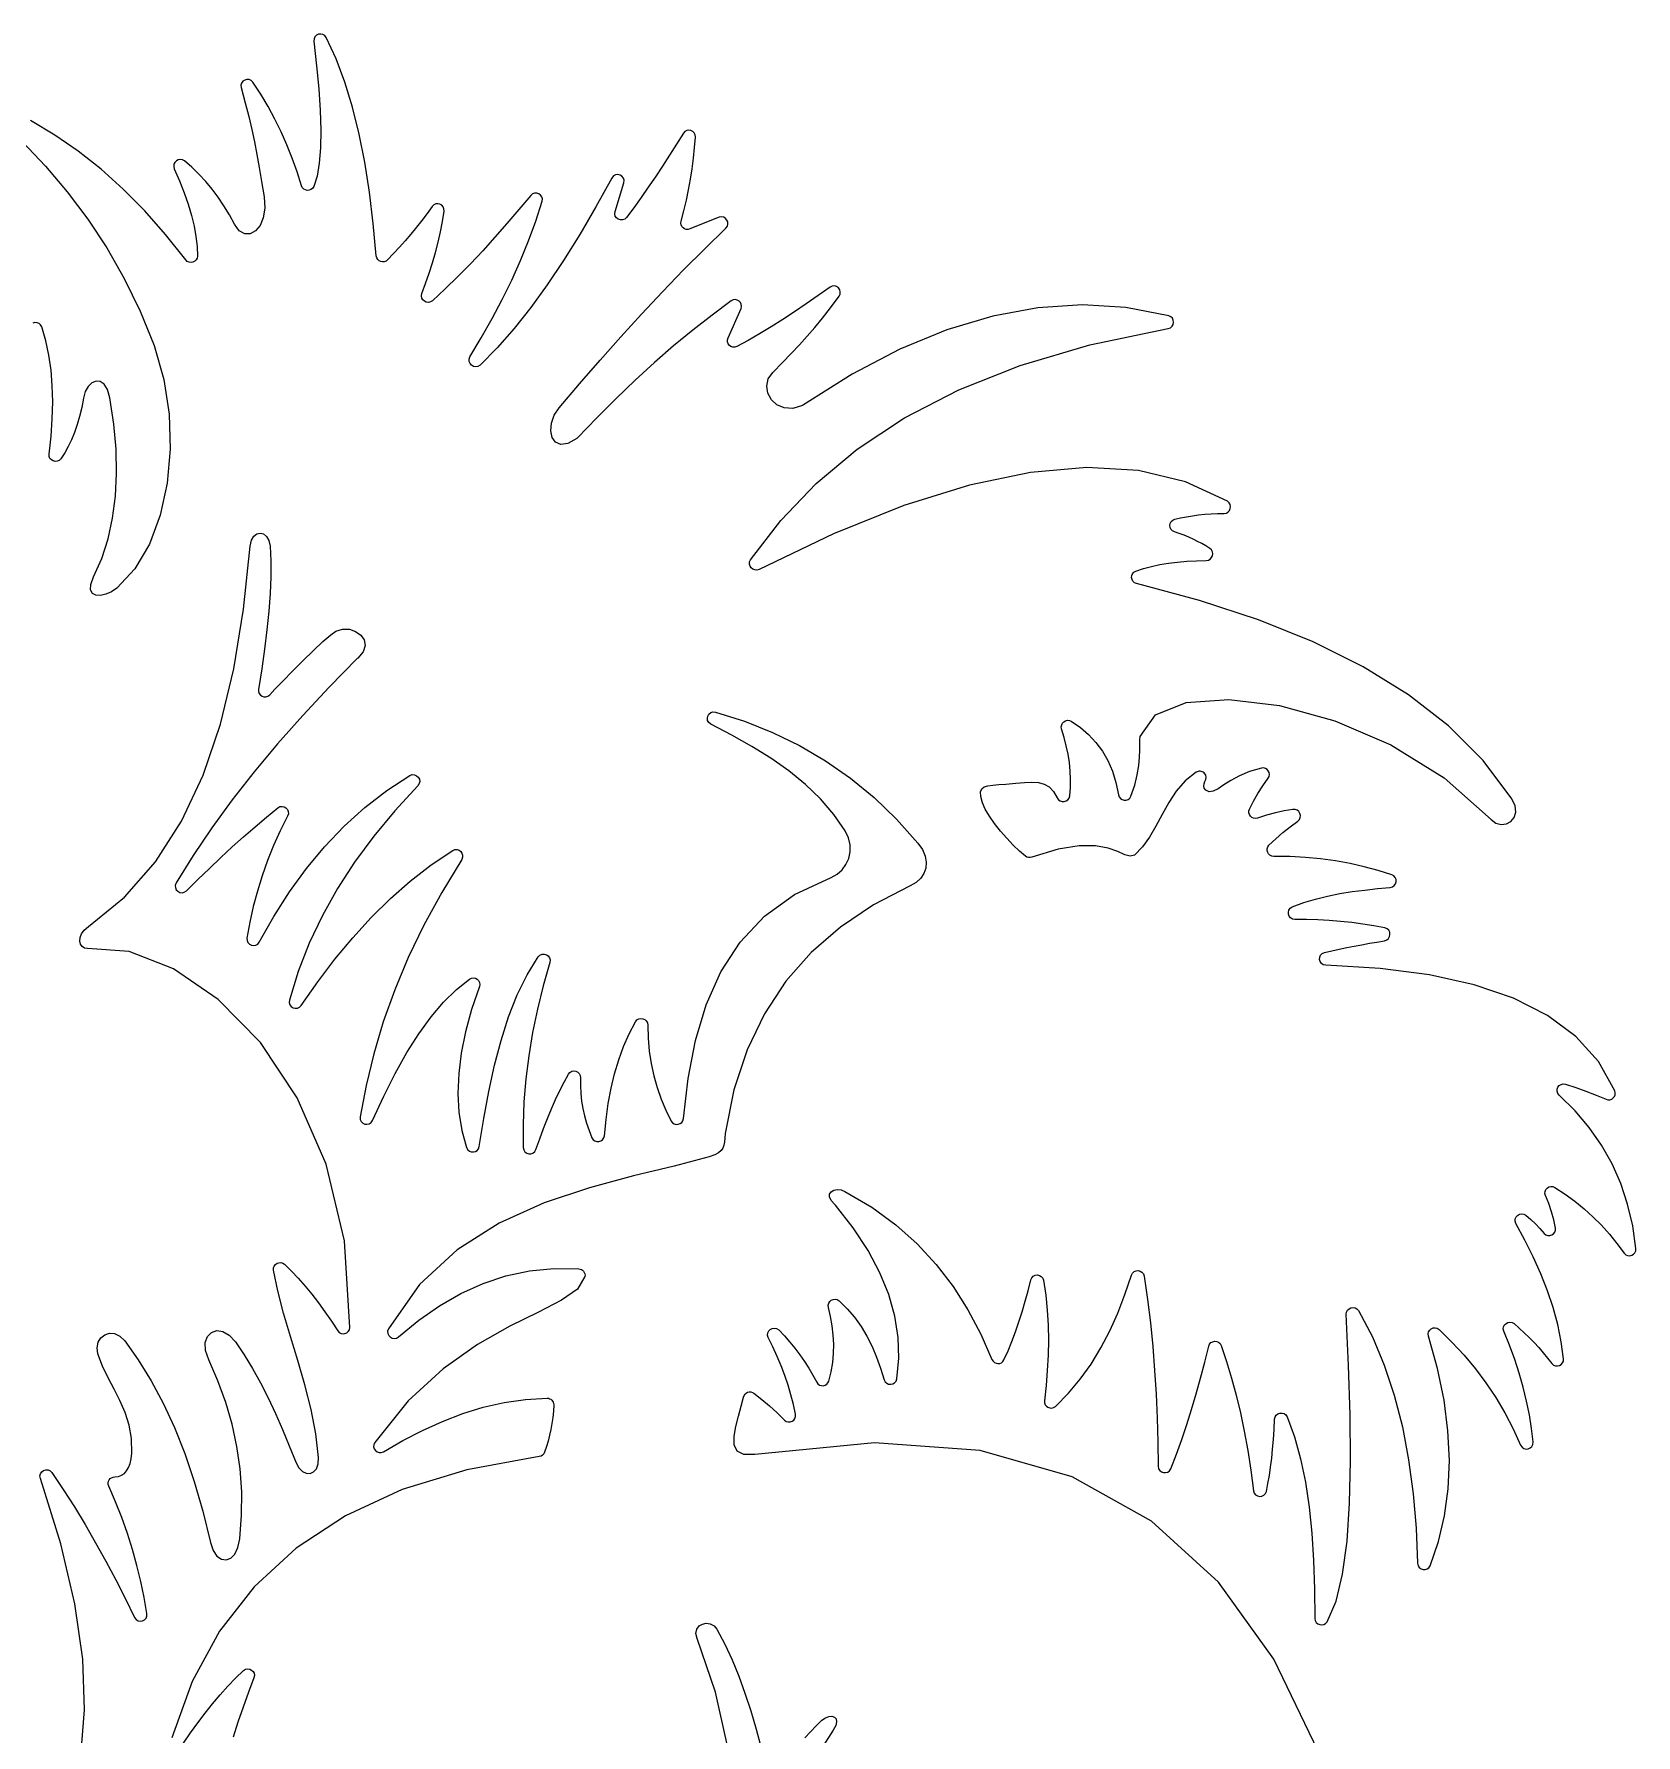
# Model space of a CAD drawing. Extents: x 4199 to 4409, y -6494 to -6204.
# Drawn here: x 4306.3 to 4409.2, y -6348.5 to -6239.3 of the extents above; entities that cross this region are included whole.
import ezdxf

# ---------------------------------------------------------------- set-up
doc = ezdxf.new("R2010")
doc.units = 0
doc.layers.add('LAYER_1', color=7, linetype='CONTINUOUS')

msp = doc.modelspace()

# ---------------------------------------------------------------- linework, layer by layer
at = {"layer": 'LAYER_1'}
for points in [[(4388.8344, -6349.551), (4385.9874, -6343.6279), (4382.431, -6338.6818), (4378.1262, -6334.7662), (4373.0341, -6331.9349), (4367.1155, -6330.2416), (4360.3315, -6329.7399), (4352.6432, -6330.4837), (4351.937, -6330.4938), (4351.516, -6330.2702), (4351.3256, -6329.8627), (4351.311, -6329.321), (4351.4176, -6328.6949), (4351.5907, -6328.0342), (4351.7758, -6327.3885), (4351.9182, -6326.8078), (4351.9537, -6326.7022), (4352.0131, -6326.6139), (4352.0911, -6326.5448), (4352.183, -6326.4967), (4352.2836, -6326.4717), (4352.3878, -6326.4716), (4352.4908, -6326.4983), (4352.5875, -6326.5537), (4353.0884, -6326.9523), (4353.5825, -6327.374), (4354.0697, -6327.8184), (4354.5504, -6328.2846), (4354.6668, -6328.3673), (4354.7938, -6328.4029), (4354.9223, -6328.3965), (4355.0429, -6328.3529), (4355.1463, -6328.2771), (4355.2233, -6328.1741), (4355.2646, -6328.0488), (4355.2609, -6327.9061), (4355.1247, -6327.2769), (4354.9633, -6326.6517), (4354.7775, -6326.0303), (4354.5678, -6325.4127), (4354.3349, -6324.7988), (4354.0795, -6324.1884), (4353.8021, -6323.5815), (4353.5035, -6322.978), (4353.4574, -6322.8236), (4353.4719, -6322.6789), (4353.5354, -6322.5523), (4353.6361, -6322.4525), (4353.7624, -6322.3877), (4353.9024, -6322.3667), (4354.0445, -6322.3978), (4354.1769, -6322.4895), (4354.542, -6322.8723), (4354.8899, -6323.2658), (4355.2208, -6323.67), (4355.5347, -6324.0848), (4355.8316, -6324.5102), (4356.1118, -6324.9461), (4356.3753, -6325.3923), (4356.6221, -6325.849), (4356.7004, -6325.9556), (4356.8012, -6326.0274), (4356.9159, -6326.0653), (4357.036, -6326.07), (4357.153, -6326.0424), (4357.2584, -6325.9833), (4357.3435, -6325.8935), (4357.4, -6325.7739), (4357.5483, -6325.1827), (4357.6489, -6324.5916), (4357.7041, -6324.0004), (4357.7158, -6323.4093), (4357.6862, -6322.8181), (4357.6175, -6322.227), (4357.5117, -6321.6358), (4357.3709, -6321.0447), (4357.3576, -6320.903), (4357.3902, -6320.7754), (4357.4597, -6320.6675), (4357.5574, -6320.5848), (4357.6744, -6320.533), (4357.8018, -6320.5175), (4357.9309, -6320.5439), (4358.0526, -6320.6177), (4358.5837, -6321.1253), (4359.0566, -6321.6759), (4359.4762, -6322.266), (4359.8473, -6322.8921), (4360.1747, -6323.5506), (4360.4633, -6324.2378), (4360.7177, -6324.9503), (4360.9429, -6325.6844), (4361.0099, -6325.8216), (4361.1122, -6325.9163), (4361.2371, -6325.9693), (4361.3722, -6325.9814), (4361.5049, -6325.9532), (4361.6227, -6325.8857), (4361.7129, -6325.7795), (4361.7632, -6325.6354), (4361.8914, -6324.3104), (4361.8516, -6322.9661), (4361.6391, -6321.6021), (4361.2491, -6320.2179), (4360.677, -6318.8128), (4359.918, -6317.3863), (4358.9674, -6315.938), (4357.8204, -6314.4672), (4357.7705, -6314.4172), (4357.5392, -6314.1698), (4357.4395, -6313.9488), (4357.4503, -6313.7615), (4357.5508, -6313.6153), (4357.7199, -6313.5176), (4357.9366, -6313.4758), (4358.1799, -6313.4971), (4358.4289, -6313.5889), (4360.152, -6314.6093), (4361.6969, -6315.7382), (4363.0753, -6316.9684), (4364.2988, -6318.293), (4365.379, -6319.7047), (4366.3275, -6321.1966), (4367.156, -6322.7616), (4367.8761, -6324.3925), (4367.9418, -6324.5031), (4368.0322, -6324.5833), (4368.1393, -6324.6328), (4368.2552, -6324.6515), (4368.3719, -6324.6391), (4368.4815, -6324.5955), (4368.5761, -6324.5203), (4368.6477, -6324.4135), (4368.909, -6323.8291), (4369.1556, -6323.2263), (4369.3882, -6322.606), (4369.6076, -6321.9691), (4369.8144, -6321.3166), (4370.0095, -6320.6493), (4370.1935, -6319.9683), (4370.3672, -6319.2744), (4370.4295, -6319.133), (4370.5294, -6319.0338), (4370.6539, -6318.9764), (4370.79, -6318.9604), (4370.9248, -6318.9854), (4371.0452, -6319.0508), (4371.1383, -6319.1564), (4371.1912, -6319.3016), (4371.3315, -6320.2554), (4371.4269, -6321.2137), (4371.4808, -6322.1761), (4371.4964, -6323.1424), (4371.4771, -6324.1121), (4371.4262, -6325.085), (4371.347, -6326.0608), (4371.2428, -6327.039), (4371.2486, -6327.1743), (4371.2941, -6327.292), (4371.3711, -6327.3881), (4371.4717, -6327.4584), (4371.5875, -6327.4987), (4371.7105, -6327.5049), (4371.8326, -6327.4728), (4371.9456, -6327.3982), (4372.7803, -6326.5602), (4373.5425, -6325.6524), (4374.2366, -6324.6789), (4374.8668, -6323.6436), (4375.4371, -6322.5508), (4375.9519, -6321.4043), (4376.4153, -6320.2083), (4376.8315, -6318.9668), (4376.9009, -6318.8327), (4377.0041, -6318.7407), (4377.1288, -6318.69), (4377.2628, -6318.6798), (4377.394, -6318.7091), (4377.5102, -6318.7771), (4377.5992, -6318.8829), (4377.6487, -6319.0256), (4377.8698, -6320.5304), (4378.0541, -6322.043), (4378.2044, -6323.5629), (4378.3236, -6325.0895), (4378.4144, -6326.6222), (4378.4798, -6328.1603), (4378.5226, -6329.7033), (4378.5456, -6331.2505), (4378.5748, -6331.4034), (4378.6506, -6331.5229), (4378.76, -6331.6067), (4378.89, -6331.6522), (4379.0277, -6331.6571), (4379.1601, -6331.6189), (4379.2742, -6331.5351), (4379.357, -6331.4034), (4379.7169, -6330.4754), (4380.0597, -6329.5302), (4380.3859, -6328.5684), (4380.6964, -6327.5909), (4380.9917, -6326.5982), (4381.2725, -6325.591), (4381.5394, -6324.57), (4381.7932, -6323.5358), (4381.8496, -6323.4031), (4381.9404, -6323.3057), (4382.0546, -6323.2442), (4382.1815, -6323.2192), (4382.3103, -6323.2312), (4382.4302, -6323.2807), (4382.5304, -6323.3684), (4382.6001, -6323.4947), (4382.9399, -6324.5174), (4383.2586, -6325.5773), (4383.5553, -6326.6764), (4383.8289, -6327.8163), (4384.0784, -6328.9988), (4384.3029, -6330.2256), (4384.5013, -6331.4985), (4384.6726, -6332.8193), (4384.7198, -6332.972), (4384.8114, -6333.0838), (4384.9334, -6333.154), (4385.0715, -6333.1819), (4385.2116, -6333.1669), (4385.3395, -6333.1084), (4385.4411, -6333.0056), (4385.5022, -6332.8579), (4385.6006, -6332.3619), (4385.6899, -6331.8431), (4385.7698, -6331.3009), (4385.8402, -6330.7349), (4385.9008, -6330.1445), (4385.9515, -6329.5294), (4385.9921, -6328.8889), (4386.0224, -6328.2227), (4386.0547, -6328.0736), (4386.1313, -6327.9573), (4386.2398, -6327.8759), (4386.368, -6327.8318), (4386.5034, -6327.8273), (4386.6339, -6327.8645), (4386.7469, -6327.9458), (4386.8303, -6328.0735), (4387.307, -6329.3618), (4387.6972, -6330.7625), (4388.008, -6332.2665), (4388.2463, -6333.8647), (4388.4191, -6335.5481), (4388.5334, -6337.3075), (4388.5963, -6339.1339), (4388.6146, -6341.0181), (4388.6392, -6341.1618), (4388.7061, -6341.2783), (4388.8045, -6341.3645), (4388.9238, -6341.4175), (4389.0533, -6341.4343), (4389.1821, -6341.4118), (4389.2998, -6341.347), (4389.3954, -6341.237), (4389.9728, -6339.9208), (4390.3953, -6338.1822), (4390.6799, -6336.0677), (4390.8439, -6333.6239), (4390.9042, -6330.8974), (4390.8778, -6327.9346), (4390.782, -6324.7821), (4390.6336, -6321.4864), (4390.652, -6321.3381), (4390.7158, -6321.2169), (4390.8136, -6321.1261), (4390.9341, -6321.0692), (4391.0659, -6321.0497), (4391.1976, -6321.0709), (4391.3179, -6321.1364), (4391.4155, -6321.2496), (4392.309, -6322.9335), (4393.073, -6324.7514), (4393.7124, -6326.6855), (4394.2323, -6328.7183), (4394.6375, -6330.8318), (4394.9332, -6333.0084), (4395.1241, -6335.2303), (4395.2154, -6337.4798), (4395.2457, -6337.6312), (4395.3218, -6337.7496), (4395.4309, -6337.8325), (4395.5602, -6337.8776), (4395.6971, -6337.8824), (4395.8288, -6337.8446), (4395.9425, -6337.7618), (4396.0255, -6337.6315), (4396.562, -6336.0862), (4396.947, -6334.4374), (4397.1775, -6332.6943), (4397.2507, -6330.8664), (4397.1636, -6328.9631), (4396.9133, -6326.9936), (4396.4969, -6324.9673), (4395.9116, -6322.8937), (4395.8913, -6322.7468), (4395.921, -6322.614), (4395.9911, -6322.5013), (4396.0915, -6322.4152), (4396.2126, -6322.3616), (4396.3444, -6322.347), (4396.4771, -6322.3774), (4396.6009, -6322.459), (4397.4195, -6323.2669), (4398.1935, -6324.1075), (4398.9217, -6324.9818), (4399.6028, -6325.8906), (4400.2355, -6326.8349), (4400.8185, -6327.8155), (4401.3506, -6328.8336), (4401.8305, -6329.8899), (4401.9195, -6330.0247), (4402.04, -6330.1065), (4402.1781, -6330.1388), (4402.3196, -6330.1254), (4402.4504, -6330.0697), (4402.5563, -6329.9753), (4402.6232, -6329.8459), (4402.6371, -6329.685), (4402.5325, -6328.8141), (4402.3905, -6327.9379), (4402.2111, -6327.0562), (4401.994, -6326.1692), (4401.7392, -6325.2768), (4401.4467, -6324.379), (4401.1163, -6323.4758), (4400.7479, -6322.5672), (4400.7139, -6322.4201), (4400.7329, -6322.2832), (4400.7951, -6322.1639), (4400.8905, -6322.0692), (4401.0094, -6322.0065), (4401.1419, -6321.983), (4401.2781, -6322.0059), (4401.4083, -6322.0824), (4401.7411, -6322.3746), (4402.0652, -6322.6754), (4402.381, -6322.9846), (4402.6886, -6323.3019), (4402.9884, -6323.6272), (4403.2805, -6323.96), (4403.5653, -6324.3003), (4403.8429, -6324.6476), (4403.9498, -6324.7449), (4404.0732, -6324.7956), (4404.2029, -6324.8036), (4404.3289, -6324.7731), (4404.441, -6324.7081), (4404.5292, -6324.6126), (4404.5833, -6324.4907), (4404.5933, -6324.3465), (4404.4426, -6323.2452), (4404.2154, -6322.1487), (4403.9166, -6321.0567), (4403.5515, -6319.9688), (4403.1251, -6318.8847), (4402.6426, -6317.8042), (4402.1091, -6316.7269), (4401.5297, -6315.6524), (4401.4788, -6315.5032), (4401.4863, -6315.3604), (4401.5417, -6315.2327), (4401.6345, -6315.1288), (4401.7541, -6315.0575), (4401.89, -6315.0273), (4402.0317, -6315.0471), (4402.1685, -6315.1254), (4402.478, -6315.3976), (4402.7755, -6315.6819), (4403.0608, -6315.9784), (4403.3335, -6316.2874), (4403.4459, -6316.3817), (4403.573, -6316.4273), (4403.7045, -6316.4288), (4403.8302, -6316.3911), (4403.9398, -6316.319), (4404.0231, -6316.2172), (4404.0698, -6316.0905), (4404.0697, -6315.9438), (4403.9604, -6315.422), (4403.8152, -6314.9002), (4403.6361, -6314.3784), (4403.4252, -6313.8566), (4403.3911, -6313.7189), (4403.4041, -6313.5883), (4403.4564, -6313.4715), (4403.5401, -6313.3752), (4403.6475, -6313.3063), (4403.7706, -6313.2716), (4403.9018, -6313.2777), (4404.033, -6313.3314), (4404.6867, -6313.7606), (4405.3109, -6314.2192), (4405.9065, -6314.7065), (4406.474, -6315.2219), (4407.014, -6315.7647), (4407.5272, -6316.3344), (4408.0142, -6316.9302), (4408.4757, -6317.5516), (4408.5804, -6317.6557), (4408.7039, -6317.7118), (4408.8355, -6317.7239), (4408.9645, -6317.696), (4409.0799, -6317.6322), (4409.1711, -6317.5365), (4409.2274, -6317.4131), (4409.2378, -6317.2658), (4409.0285, -6315.8062), (4408.7035, -6314.4116), (4408.2625, -6313.0821), (4407.7053, -6311.8178), (4407.0314, -6310.619), (4406.2407, -6309.4859), (4405.3329, -6308.4185), (4404.3075, -6307.4171), (4404.213, -6307.2964), (4404.1724, -6307.1626), (4404.1796, -6307.0266), (4404.2284, -6306.8996), (4404.3123, -6306.7925), (4404.4252, -6306.7164), (4404.5609, -6306.6824), (4404.713, -6306.7015), (4405.3701, -6306.916), (4406.0226, -6307.1491), (4406.6702, -6307.4018), (4407.3126, -6307.6752), (4407.4407, -6307.7094), (4407.5645, -6307.7023), (4407.6778, -6307.6598), (4407.7745, -6307.5879), (4407.8484, -6307.4928), (4407.8934, -6307.3804), (4407.9032, -6307.2568), (4407.8718, -6307.128), (4406.8245, -6305.2468), (4405.3834, -6303.636), (4403.5635, -6302.2852), (4401.3801, -6301.184), (4398.8481, -6300.3221), (4395.9827, -6299.6892), (4392.7988, -6299.2749), (4389.3117, -6299.0688), (4389.1511, -6299.0335), (4389.0304, -6298.9483), (4388.9512, -6298.8283), (4388.9149, -6298.6887), (4388.923, -6298.5447), (4388.9771, -6298.4115), (4389.0787, -6298.3042), (4389.2292, -6298.2381), (4389.7034, -6298.1313), (4390.1805, -6298.0288), (4390.6603, -6297.9305), (4391.1427, -6297.836), (4391.6275, -6297.745), (4392.1143, -6297.6571), (4392.6031, -6297.5722), (4393.0937, -6297.4899), (4393.2422, -6297.4366), (4393.3491, -6297.3415), (4393.4142, -6297.2184), (4393.4374, -6297.081), (4393.4184, -6296.9429), (4393.3571, -6296.8179), (4393.2531, -6296.7196), (4393.1064, -6296.6617), (4392.4052, -6296.5327), (4391.6984, -6296.4207), (4390.9858, -6296.3261), (4390.2672, -6296.2493), (4389.5425, -6296.1907), (4388.8116, -6296.1508), (4388.0743, -6296.13), (4387.3305, -6296.1286), (4387.1762, -6296.1023), (4387.0549, -6296.0283), (4386.969, -6295.9197), (4386.9214, -6295.7898), (4386.9146, -6295.6515), (4386.9514, -6295.518), (4387.0344, -6295.4026), (4387.1663, -6295.3183), (4387.9017, -6295.045), (4388.6557, -6294.8152), (4389.4262, -6294.624), (4390.2112, -6294.4664), (4391.0085, -6294.3376), (4391.816, -6294.2326), (4392.6316, -6294.1464), (4393.4531, -6294.0741), (4393.6026, -6294.0344), (4393.7161, -6293.9509), (4393.792, -6293.8367), (4393.8287, -6293.7046), (4393.8248, -6293.5675), (4393.7786, -6293.4384), (4393.6885, -6293.3302), (4393.553, -6293.2557), (4392.6806, -6292.9822), (4391.7882, -6292.742), (4390.8751, -6292.5363), (4389.9404, -6292.3666), (4388.9834, -6292.2342), (4388.0031, -6292.1406), (4386.9988, -6292.087), (4385.9696, -6292.0748), (4385.8402, -6292.0557), (4385.7305, -6292.0012), (4385.6436, -6291.919), (4385.5828, -6291.8166), (4385.5514, -6291.7018), (4385.5526, -6291.5821), (4385.5896, -6291.4653), (4385.6658, -6291.359), (4386.0988, -6290.9401), (4386.5511, -6290.5438), (4387.0219, -6290.169), (4387.5104, -6289.8149), (4387.6183, -6289.7078), (4387.6751, -6289.5811), (4387.6856, -6289.4462), (4387.6543, -6289.3147), (4387.5858, -6289.1981), (4387.4849, -6289.108), (4387.3561, -6289.0559), (4387.2041, -6289.0533), (4386.6487, -6289.154), (4386.085, -6289.2798), (4385.5124, -6289.4323), (4384.9305, -6289.6128), (4384.8029, -6289.6344), (4384.6828, -6289.6171), (4384.5753, -6289.5668), (4384.486, -6289.4898), (4384.4202, -6289.3919), (4384.3832, -6289.2792), (4384.3804, -6289.1578), (4384.4171, -6289.0337), (4384.6697, -6288.5361), (4384.9546, -6288.0407), (4385.2697, -6287.5473), (4385.6128, -6287.0557), (4385.6735, -6286.9361), (4385.6918, -6286.8123), (4385.6727, -6286.6917), (4385.6209, -6286.5817), (4385.5413, -6286.4897), (4385.4388, -6286.4233), (4385.3183, -6286.3899), (4385.1844, -6286.3968), (4384.4187, -6286.6154), (4383.7705, -6286.8934), (4383.2267, -6287.1954), (4382.7738, -6287.4859), (4382.3987, -6287.7295), (4382.088, -6287.8907), (4381.8285, -6287.934), (4381.607, -6287.824), (4381.5067, -6287.6843), (4381.4814, -6287.5455), (4381.5061, -6287.4073), (4381.5556, -6287.2694), (4381.6049, -6287.1316), (4381.6289, -6286.9936), (4381.6025, -6286.8552), (4381.5006, -6286.7162), (4381.4442, -6286.6712), (4381.3828, -6286.6372), (4381.3178, -6286.6141), (4381.2505, -6286.6023), (4381.1821, -6286.6017), (4381.114, -6286.6125), (4381.0474, -6286.6348), (4380.9838, -6286.6688), (4380.287, -6287.2281), (4379.7134, -6287.8893), (4379.2302, -6288.6165), (4378.8045, -6289.3739), (4378.4034, -6290.1253), (4377.994, -6290.8348), (4377.5436, -6291.4666), (4377.0191, -6291.9845), (4376.7499, -6292.0636), (4376.4108, -6291.964), (4375.9577, -6291.7662), (4375.3465, -6291.551), (4374.5331, -6291.3989), (4373.4733, -6291.3905), (4372.123, -6291.6066), (4370.4381, -6292.1276), (4370.3294, -6292.1535), (4370.2218, -6292.1504), (4370.1188, -6292.1189), (4370.0241, -6292.0596), (4369.6474, -6291.7324), (4369.2419, -6291.3429), (4368.8265, -6290.9077), (4368.42, -6290.4435), (4368.0413, -6289.9669), (4367.7094, -6289.4947), (4367.4431, -6289.0433), (4367.2614, -6288.6296), (4367.1522, -6288.2271), (4367.1386, -6287.9355), (4367.2153, -6287.7355), (4367.3771, -6287.6078), (4367.6188, -6287.5331), (4367.9351, -6287.4922), (4368.3209, -6287.4656), (4368.771, -6287.4342), (4369.3995, -6287.3763), (4369.9544, -6287.3273), (4370.4414, -6287.3067), (4370.8665, -6287.3341), (4371.2356, -6287.4287), (4371.5546, -6287.6101), (4371.8295, -6287.8977), (4372.0662, -6288.311), (4372.1483, -6288.4317), (4372.2575, -6288.51), (4372.383, -6288.5475), (4372.5136, -6288.5461), (4372.6383, -6288.5075), (4372.7462, -6288.4333), (4372.8263, -6288.3253), (4372.8674, -6288.1853), (4372.911, -6287.6565), (4372.9207, -6287.1248), (4372.8979, -6286.5902), (4372.8442, -6286.053), (4372.761, -6285.5131), (4372.6498, -6284.9709), (4372.5122, -6284.4263), (4372.3496, -6283.8796), (4372.3295, -6283.7455), (4372.3519, -6283.6211), (4372.4094, -6283.5121), (4372.495, -6283.424), (4372.6013, -6283.3625), (4372.7211, -6283.3333), (4372.8472, -6283.3419), (4372.9723, -6283.394), (4373.5554, -6283.7963), (4374.0837, -6284.2486), (4374.5553, -6284.7527), (4374.9682, -6285.3102), (4375.3205, -6285.923), (4375.6103, -6286.5929), (4375.8355, -6287.3215), (4375.9942, -6288.1108), (4376.0407, -6288.25), (4376.1252, -6288.3553), (4376.2365, -6288.4254), (4376.3634, -6288.459), (4376.4945, -6288.4548), (4376.6188, -6288.4116), (4376.7248, -6288.328), (4376.8014, -6288.2027), (4377.0477, -6287.489), (4377.2106, -6286.8324), (4377.3072, -6286.2379), (4377.3547, -6285.7108), (4377.3701, -6285.2561), (4377.3707, -6284.8789), (4377.3736, -6284.5845), (4377.3959, -6284.3779), (4378.3726, -6282.9756), (4380.3455, -6282.1828), (4383.0796, -6281.9901), (4386.3394, -6282.3881), (4389.8896, -6283.3673), (4393.4951, -6284.9185), (4396.9206, -6287.0321), (4399.9307, -6289.6988), (4400.2449, -6289.9347), (4400.5844, -6290.026), (4400.9157, -6289.9875), (4401.205, -6289.8342), (4401.4189, -6289.5809), (4401.5235, -6289.2425), (4401.4854, -6288.8338), (4401.2709, -6288.3698), (4399.4145, -6285.9191), (4397.1916, -6283.6975), (4394.62, -6281.6937), (4391.7177, -6279.8966), (4388.5026, -6278.2951), (4384.9926, -6276.8778), (4381.2056, -6275.6336), (4377.1596, -6274.5514), (4377.0275, -6274.4948), (4376.9305, -6274.4042), (4376.8691, -6274.2903), (4376.8441, -6274.1638), (4376.8558, -6274.0354), (4376.9049, -6273.9158), (4376.992, -6273.8156), (4377.1175, -6273.7456), (4377.6119, -6273.5855), (4378.1274, -6273.4478), (4378.6633, -6273.332), (4379.2194, -6273.2379), (4379.7952, -6273.1649), (4380.3904, -6273.1125), (4381.0044, -6273.0804), (4381.6369, -6273.0682), (4381.7783, -6273.0437), (4381.8935, -6272.978), (4381.9794, -6272.8814), (4382.0331, -6272.7643), (4382.0514, -6272.6367), (4382.0314, -6272.509), (4381.97, -6272.3914), (4381.8643, -6272.2942), (4381.6107, -6272.1359), (4381.3486, -6271.9845), (4381.0779, -6271.8402), (4380.7983, -6271.7031), (4380.5098, -6271.5733), (4380.2123, -6271.4509), (4379.9055, -6271.336), (4379.5894, -6271.2288), (4379.4609, -6271.1618), (4379.3708, -6271.0631), (4379.3187, -6270.9438), (4379.3043, -6270.8148), (4379.3271, -6270.6869), (4379.3868, -6270.5713), (4379.4832, -6270.4787), (4379.6157, -6270.4201), (4379.9885, -6270.3329), (4380.3681, -6270.2574), (4380.7545, -6270.1933), (4381.1475, -6270.1408), (4381.5471, -6270.0995), (4381.9534, -6270.0696), (4382.3661, -6270.0509), (4382.7854, -6270.0433), (4382.929, -6270.0179), (4383.0451, -6269.9502), (4383.1308, -6269.8512), (4383.183, -6269.7314), (4383.1989, -6269.6017), (4383.1755, -6269.4729), (4383.1099, -6269.3557), (4382.9991, -6269.2608), (4380.2994, -6268.0121), (4377.2871, -6267.2924), (4373.9669, -6267.0936), (4370.3436, -6267.4079), (4366.4218, -6268.2272), (4362.2064, -6269.5435), (4357.702, -6271.3489), (4352.9133, -6273.6354), (4352.771, -6273.6794), (4352.6346, -6273.6713), (4352.5118, -6273.6199), (4352.4105, -6273.5339), (4352.3383, -6273.4224), (4352.3031, -6273.294), (4352.3126, -6273.1577), (4352.3746, -6273.0222), (4354.3191, -6270.4885), (4356.5897, -6268.1116), (4359.2247, -6265.9096), (4362.262, -6263.9011), (4365.7397, -6262.1041), (4369.696, -6260.5371), (4374.1688, -6259.2183), (4379.1963, -6258.166), (4379.341, -6258.1135), (4379.4465, -6258.021), (4379.5122, -6257.9013), (4379.5378, -6257.7672), (4379.5227, -6257.6314), (4379.4664, -6257.507), (4379.3684, -6257.4066), (4379.2282, -6257.3431), (4376.4809, -6256.8274), (4373.6819, -6256.6567), (4370.8306, -6256.8345), (4367.9265, -6257.3644), (4364.969, -6258.2501), (4361.9576, -6259.4951), (4358.8917, -6261.1031), (4355.7709, -6263.0776), (4355.7085, -6263.1131), (4355.078, -6263.2966), (4354.5221, -6263.2674), (4354.0594, -6263.0678), (4353.7083, -6262.74), (4353.4875, -6262.3262), (4353.4155, -6261.8688), (4353.5106, -6261.4098), (4353.7916, -6260.9916), (4354.4172, -6260.3544), (4354.9842, -6259.7681), (4355.5088, -6259.2109), (4356.007, -6258.6608), (4356.4948, -6258.0962), (4356.9884, -6257.4952), (4357.5039, -6256.836), (4358.0572, -6256.0968), (4358.1268, -6255.9527), (4358.1359, -6255.8083), (4358.0942, -6255.6737), (4358.0119, -6255.5591), (4357.8988, -6255.4747), (4357.7651, -6255.4306), (4357.6205, -6255.4369), (4357.4751, -6255.5039), (4356.7075, -6256.0443), (4355.9445, -6256.5746), (4355.1866, -6257.0909), (4354.4345, -6257.5895), (4353.6886, -6258.0665), (4352.9497, -6258.518), (4352.2182, -6258.9402), (4351.4947, -6259.3293), (4351.3613, -6259.3723), (4351.2314, -6259.3689), (4351.1121, -6259.3262), (4351.0105, -6259.2512), (4350.9338, -6259.1509), (4350.8892, -6259.0323), (4350.8837, -6258.9025), (4350.9245, -6258.7684), (4351.7662, -6256.8853), (4351.7952, -6256.7446), (4351.7762, -6256.6132), (4351.7177, -6256.4979), (4351.6282, -6256.4051), (4351.516, -6256.3414), (4351.3898, -6256.3134), (4351.2578, -6256.3276), (4351.1287, -6256.3906), (4349.8956, -6257.3021), (4348.6625, -6258.2671), (4347.4294, -6259.2856), (4346.1964, -6260.3577), (4344.9633, -6261.4834), (4343.7302, -6262.6628), (4342.4971, -6263.8959), (4341.264, -6265.1827), (4341.2093, -6265.2317), (4340.642, -6265.5534), (4340.1879, -6265.6183), (4339.8512, -6265.4737), (4339.6363, -6265.1666), (4339.5473, -6264.7441), (4339.5887, -6264.2535), (4339.7645, -6263.7418), (4340.0792, -6263.2562), (4341.3931, -6261.7137), (4342.7129, -6260.1949), (4344.0393, -6258.7024), (4345.3728, -6257.2386), (4346.7141, -6255.8061), (4348.0639, -6254.4072), (4349.4227, -6253.0446), (4350.7912, -6251.7207), (4350.8827, -6251.596), (4350.9187, -6251.4599), (4350.9062, -6251.3233), (4350.852, -6251.1974), (4350.7629, -6251.0931), (4350.6459, -6251.0215), (4350.5079, -6250.9937), (4350.3556, -6251.0207), (4348.4755, -6251.7724), (4348.3547, -6251.8044), (4348.237, -6251.7995), (4348.1279, -6251.7627), (4348.0329, -6251.6988), (4347.9576, -6251.6126), (4347.9073, -6251.509), (4347.8877, -6251.3928), (4347.9043, -6251.269), (4348.0869, -6250.5998), (4348.2488, -6249.9286), (4348.3908, -6249.2557), (4348.5137, -6248.581), (4348.6184, -6247.9046), (4348.7058, -6247.2267), (4348.7768, -6246.5473), (4348.8322, -6245.8665), (4348.8167, -6245.7175), (4348.755, -6245.5949), (4348.6586, -6245.5022), (4348.5389, -6245.4432), (4348.4071, -6245.4214), (4348.2748, -6245.4406), (4348.1532, -6245.5045), (4348.0538, -6245.6166), (4347.6091, -6246.3335), (4347.1616, -6247.0409), (4346.711, -6247.7379), (4346.257, -6248.4238), (4345.7994, -6249.0977), (4345.338, -6249.7587), (4344.8725, -6250.4061), (4344.4027, -6251.0389), (4344.2845, -6251.147), (4344.1486, -6251.1969), (4344.0077, -6251.1955), (4343.8743, -6251.1493), (4343.761, -6251.0651), (4343.6805, -6250.9494), (4343.6453, -6250.8089), (4343.6681, -6250.6503), (4344.2385, -6248.8112), (4344.2522, -6248.645), (4344.2048, -6248.5034), (4344.1112, -6248.3923), (4343.9859, -6248.3175), (4343.8437, -6248.2849), (4343.6992, -6248.3005), (4343.5671, -6248.3701), (4343.4621, -6248.4997), (4342.4392, -6250.3565), (4341.4075, -6252.1227), (4340.3663, -6253.7931), (4339.3151, -6255.3622), (4338.2534, -6256.8244), (4337.1806, -6258.1743), (4336.0963, -6259.4065), (4334.9999, -6260.5156), (4334.8623, -6260.6042), (4334.7174, -6260.6299), (4334.5768, -6260.6022), (4334.4523, -6260.5304), (4334.3557, -6260.424), (4334.2986, -6260.2926), (4334.2929, -6260.1455), (4334.3502, -6259.9922), (4335.0758, -6258.7654), (4335.7678, -6257.5334), (4336.422, -6256.2956), (4337.0342, -6255.0514), (4337.6004, -6253.8001), (4338.1164, -6252.5411), (4338.5781, -6251.2737), (4338.9814, -6249.9973), (4338.9975, -6249.8432), (4338.9598, -6249.7073), (4338.8798, -6249.5956), (4338.7691, -6249.5143), (4338.6393, -6249.4694), (4338.502, -6249.4669), (4338.3686, -6249.5131), (4338.2509, -6249.6138), (4337.4918, -6250.5315), (4336.725, -6251.4305), (4335.95, -6252.3099), (4335.1664, -6253.1689), (4334.374, -6254.0065), (4333.5723, -6254.822), (4332.7609, -6255.6143), (4331.9396, -6256.3827), (4331.8126, -6256.4634), (4331.6777, -6256.4912), (4331.5447, -6256.4727), (4331.4239, -6256.4147), (4331.3251, -6256.3241), (4331.2585, -6256.2076), (4331.2339, -6256.072), (4331.2615, -6255.9241), (4331.503, -6255.2655), (4331.7311, -6254.606), (4331.9435, -6253.9455), (4332.1379, -6253.2837), (4332.3117, -6252.6206), (4332.4626, -6251.956), (4332.5881, -6251.2896), (4332.686, -6250.6214), (4332.6787, -6250.4729), (4332.6244, -6250.3476), (4332.5342, -6250.2499), (4332.4189, -6250.1841), (4332.2895, -6250.1544), (4332.157, -6250.165), (4332.0322, -6250.2204), (4331.9261, -6250.3246), (4331.5933, -6250.7801), (4331.2527, -6251.2278), (4330.9045, -6251.668), (4330.549, -6252.1008), (4330.1863, -6252.5265), (4329.8168, -6252.9453), (4329.4407, -6253.3576), (4329.0581, -6253.7634), (4328.9572, -6253.841), (4328.8448, -6253.882), (4328.7281, -6253.8891), (4328.6144, -6253.8648), (4328.511, -6253.8118), (4328.425, -6253.7325), (4328.3638, -6253.6297), (4328.3347, -6253.5059), (4328.1384, -6251.4137), (4327.8898, -6249.4073), (4327.5856, -6247.4922), (4327.2226, -6245.6738), (4326.7975, -6243.9575), (4326.3069, -6242.3487), (4325.7476, -6240.8528), (4325.1163, -6239.4752), (4325.0204, -6239.3495), (4324.8973, -6239.2763), (4324.7599, -6239.2516), (4324.6217, -6239.2713), (4324.4957, -6239.3315), (4324.3951, -6239.4282), (4324.3332, -6239.5574), (4324.323, -6239.7152), (4324.4962, -6241.2881), (4324.6313, -6242.7724), (4324.7223, -6244.1544), (4324.7634, -6245.4204), (4324.7487, -6246.5567), (4324.6722, -6247.5496), (4324.5281, -6248.3855), (4324.3105, -6249.0506), (4324.2362, -6249.1641), (4324.1368, -6249.242), (4324.0212, -6249.2851), (4323.8987, -6249.2938), (4323.7784, -6249.2689), (4323.6695, -6249.2109), (4323.5811, -6249.1205), (4323.5225, -6248.9982), (4323.2431, -6248.1087), (4322.9342, -6247.2347), (4322.5947, -6246.3768), (4322.2238, -6245.5354), (4321.8205, -6244.7111), (4321.384, -6243.9042), (4320.9132, -6243.1154), (4320.4074, -6242.3451), (4320.2946, -6242.2323), (4320.1616, -6242.1763), (4320.0213, -6242.171), (4319.8863, -6242.2105), (4319.7694, -6242.2888), (4319.6834, -6242.3999), (4319.6412, -6242.5379), (4319.6553, -6242.6967), (4319.9184, -6243.6677), (4320.1427, -6244.5534), (4320.3362, -6245.3829), (4320.5071, -6246.1856), (4320.6634, -6246.9906), (4320.8132, -6247.8272), (4320.9646, -6248.7246), (4321.1256, -6249.7119), (4321.1693, -6250.4414), (4321.0728, -6251.0623), (4320.8659, -6251.5558), (4320.5787, -6251.9036), (4320.2412, -6252.087), (4319.8832, -6252.0876), (4319.5348, -6251.8868), (4319.2259, -6251.466), (4318.8968, -6250.8647), (4318.5475, -6250.2891), (4318.1777, -6249.7395), (4317.7869, -6249.2166), (4317.3749, -6248.7208), (4316.9411, -6248.2527), (4316.4852, -6247.8127), (4316.0068, -6247.4013), (4315.875, -6247.3283), (4315.7385, -6247.3087), (4315.6068, -6247.3353), (4315.4896, -6247.4006), (4315.3965, -6247.4972), (4315.3371, -6247.6176), (4315.321, -6247.7546), (4315.3579, -6247.9007), (4315.6947, -6248.6828), (4315.9922, -6249.4439), (4316.2485, -6250.1829), (4316.4619, -6250.8989), (4316.6303, -6251.5908), (4316.752, -6252.2577), (4316.8251, -6252.8985), (4316.8477, -6253.5123), (4316.8242, -6253.6497), (4316.7616, -6253.7629), (4316.6692, -6253.8488), (4316.5565, -6253.9044), (4316.4328, -6253.9266), (4316.3075, -6253.9122), (4316.1899, -6253.8583), (4316.0895, -6253.7616), (4314.798, -6252.1236), (4313.4614, -6250.6093), (4312.0803, -6249.2164), (4310.6557, -6247.9427), (4309.1884, -6246.786), (4307.6792, -6245.744), (4306.1289, -6244.8143)], [(4305.6153, -6246.1698), (4307.0879, -6247.735), (4308.4837, -6249.3887), (4309.7957, -6251.1389), (4311.0171, -6252.9934), (4312.1409, -6254.9603), (4313.1601, -6257.0477), (4314.0678, -6259.2635), (4314.6874, -6261.4358), (4315.0279, -6263.6793), (4315.0975, -6265.9262), (4314.9039, -6268.109), (4314.4551, -6270.1601), (4313.7592, -6272.0118), (4312.824, -6273.5964), (4311.6576, -6274.8465), (4311.3202, -6275.0769), (4310.9644, -6275.2354), (4310.621, -6275.312), (4310.3211, -6275.2968), (4310.0955, -6275.1799), (4309.9754, -6274.9514), (4309.9916, -6274.6013), (4310.1752, -6274.1197), (4310.6963, -6272.9375), (4311.1039, -6271.6807), (4311.399, -6270.35), (4311.5824, -6268.9462), (4311.6553, -6267.4697), (4311.6185, -6265.9213), (4311.4731, -6264.3016), (4311.22, -6262.6113), (4311.0717, -6262.0906), (4310.86, -6261.7511), (4310.6075, -6261.577), (4310.3368, -6261.5527), (4310.0706, -6261.6626), (4309.8314, -6261.8911), (4309.642, -6262.2224), (4309.5249, -6262.6411), (4309.4128, -6263.2416), (4309.2801, -6263.8085), (4309.1273, -6264.3425), (4308.9546, -6264.844), (4308.7624, -6265.3136), (4308.5511, -6265.7518), (4308.3208, -6266.1591), (4308.072, -6266.5361), (4307.9657, -6266.6409), (4307.8405, -6266.6964), (4307.7076, -6266.7069), (4307.5779, -6266.6769), (4307.4625, -6266.6105), (4307.3723, -6266.5122), (4307.3185, -6266.3864), (4307.312, -6266.2372), (4307.441, -6265.085), (4307.5206, -6263.9674), (4307.5487, -6262.8859), (4307.5233, -6261.8419), (4307.4424, -6260.8367), (4307.304, -6259.8717), (4307.1061, -6258.9484), (4306.8467, -6258.0682), (4306.7743, -6257.9362), (4306.6693, -6257.8468), (4306.5439, -6257.799), (4306.41, -6257.7916), (4306.2797, -6257.8234)], [(4309.3661, -6349.8673), (4309.6015, -6346.882), (4309.4769, -6343.6266), (4308.9737, -6340.08), (4308.0733, -6336.2213), (4306.757, -6332.0296), (4306.7324, -6331.8678), (4306.7681, -6331.725), (4306.8509, -6331.6081), (4306.9673, -6331.5238), (4307.1038, -6331.4791), (4307.247, -6331.4807), (4307.3836, -6331.5356), (4307.5001, -6331.6506), (4308.2275, -6332.7323), (4308.9383, -6333.848), (4309.6318, -6334.9925), (4310.3071, -6336.1603), (4310.9634, -6337.3463), (4311.5999, -6338.545), (4312.2157, -6339.7512), (4312.8101, -6340.9596), (4312.9065, -6341.0903), (4313.0319, -6341.1658), (4313.1722, -6341.1904), (4313.3133, -6341.1687), (4313.4412, -6341.1051), (4313.5417, -6341.0041), (4313.6008, -6340.8702), (4313.6043, -6340.7078), (4313.4178, -6339.6724), (4313.2003, -6338.64), (4312.9502, -6337.611), (4312.6658, -6336.5853), (4312.3455, -6335.5632), (4311.9878, -6334.5449), (4311.5909, -6333.5305), (4311.1532, -6332.5202), (4311.1213, -6332.4155), (4311.1178, -6332.3108), (4311.1398, -6332.2106), (4311.1848, -6332.119), (4311.2497, -6332.0403), (4311.332, -6331.9789), (4311.4288, -6331.9391), (4311.5374, -6331.9251), (4311.7703, -6331.9009), (4311.9746, -6331.8276), (4312.1507, -6331.7062), (4312.2989, -6331.5379), (4312.4198, -6331.3235), (4312.5138, -6331.0642), (4312.5812, -6330.761), (4312.6226, -6330.4149), (4312.6162, -6329.4656), (4312.4651, -6328.5976), (4312.204, -6327.7917), (4311.8673, -6327.0288), (4311.4895, -6326.2899), (4311.1053, -6325.5556), (4310.7492, -6324.807), (4310.4556, -6324.0249), (4310.3988, -6323.6316), (4310.4682, -6323.2852), (4310.6396, -6323.0037), (4310.8888, -6322.8048), (4311.1914, -6322.7063), (4311.5234, -6322.7261), (4311.8604, -6322.8818), (4312.1782, -6323.1914), (4313.047, -6324.4137), (4313.8687, -6325.7495), (4314.6408, -6327.1987), (4315.3612, -6328.7609), (4316.0275, -6330.4362), (4316.6375, -6332.2243), (4317.1888, -6334.125), (4317.6791, -6336.1382), (4317.8565, -6336.665), (4318.1007, -6337.0254), (4318.3866, -6337.2232), (4318.6894, -6337.2626), (4318.984, -6337.1476), (4319.2453, -6336.8821), (4319.4485, -6336.4702), (4319.5684, -6335.9159), (4319.6837, -6334.3922), (4319.6875, -6332.8931), (4319.5833, -6331.4185), (4319.3748, -6329.9686), (4319.0654, -6328.5432), (4318.6588, -6327.1423), (4318.1585, -6325.7658), (4317.568, -6324.4138), (4317.365, -6323.8074), (4317.3489, -6323.2991), (4317.486, -6322.9057), (4317.7427, -6322.6439), (4318.0852, -6322.5304), (4318.4798, -6322.5819), (4318.8928, -6322.8152), (4319.2905, -6323.2469), (4319.8532, -6324.0886), (4320.3867, -6324.9732), (4320.8947, -6325.8978), (4321.3807, -6326.8595), (4321.8483, -6327.8554), (4322.3013, -6328.8827), (4322.7431, -6329.9384), (4323.1775, -6331.0198), (4323.3594, -6331.3546), (4323.5853, -6331.58), (4323.833, -6331.6971), (4324.0804, -6331.7066), (4324.3054, -6331.6097), (4324.4858, -6331.4072), (4324.5996, -6331.1001), (4324.6246, -6330.6894), (4324.4546, -6329.1587), (4324.1485, -6327.5954), (4323.7471, -6326.0194), (4323.2912, -6324.4506), (4322.8214, -6322.9087), (4322.3784, -6321.4136), (4322.003, -6319.985), (4321.736, -6318.6429), (4321.7373, -6318.5049), (4321.7804, -6318.384), (4321.8567, -6318.2848), (4321.9577, -6318.2117), (4322.0749, -6318.1693), (4322.1999, -6318.162), (4322.324, -6318.1943), (4322.4389, -6318.2708), (4322.8848, -6318.7061), (4323.3246, -6319.1739), (4323.7586, -6319.6724), (4324.1873, -6320.1995), (4324.611, -6320.7533), (4325.03, -6321.3317), (4325.4448, -6321.9328), (4325.8557, -6322.5546), (4325.9519, -6322.6595), (4326.0683, -6322.721), (4326.195, -6322.7418), (4326.3219, -6322.7249), (4326.4389, -6322.673), (4326.536, -6322.589), (4326.6031, -6322.4757), (4326.6302, -6322.336), (4326.2957, -6316.7748), (4325.1125, -6311.8399), (4323.252, -6307.5778), (4320.8853, -6304.0351), (4318.1836, -6301.258), (4315.3181, -6299.2932), (4312.4601, -6298.1871), (4309.7808, -6297.9861), (4309.5945, -6297.9655), (4309.4432, -6297.8713), (4309.3372, -6297.718), (4309.2869, -6297.52), (4309.3028, -6297.2918), (4309.3951, -6297.048), (4309.5743, -6296.8029), (4309.8508, -6296.5712), (4312.1679, -6294.6932), (4314.1525, -6292.4315), (4315.8252, -6289.8099), (4317.2068, -6286.8524), (4318.3178, -6283.5828), (4319.179, -6280.0248), (4319.8109, -6276.2023), (4320.2342, -6272.1391), (4320.3115, -6271.7646), (4320.4596, -6271.5029), (4320.655, -6271.3511), (4320.8741, -6271.3062), (4321.0931, -6271.3655), (4321.2886, -6271.5259), (4321.4369, -6271.7847), (4321.5143, -6272.139), (4321.566, -6273.088), (4321.5674, -6274.1068), (4321.5227, -6275.1894), (4321.4363, -6276.3298), (4321.3126, -6277.5218), (4321.156, -6278.7594), (4320.9708, -6280.0365), (4320.7615, -6281.3471), (4320.762, -6281.4909), (4320.8076, -6281.6156), (4320.8886, -6281.7165), (4320.9954, -6281.7889), (4321.1183, -6281.8281), (4321.2477, -6281.8295), (4321.3739, -6281.7884), (4321.4873, -6281.7), (4321.8256, -6281.3387), (4322.3318, -6280.8112), (4322.9492, -6280.1791), (4323.6216, -6279.5039), (4324.2924, -6278.847), (4324.9051, -6278.27), (4325.4034, -6277.8342), (4325.7307, -6277.6013), (4326.1637, -6277.4721), (4326.6009, -6277.4862), (4327.0035, -6277.6215), (4327.3327, -6277.8558), (4327.5497, -6278.1668), (4327.6155, -6278.5325), (4327.4915, -6278.9306), (4327.1388, -6279.3389), (4327.1136, -6279.3619), (4325.312, -6281.1969), (4323.6055, -6283.0228), (4321.996, -6284.8394), (4320.4856, -6286.6467), (4319.0763, -6288.4443), (4317.7701, -6290.2321), (4316.569, -6292.0099), (4315.475, -6293.7775), (4315.4192, -6293.9324), (4315.4272, -6294.0801), (4315.4868, -6294.2111), (4315.5859, -6294.3162), (4315.7124, -6294.3859), (4315.8542, -6294.4108), (4315.9992, -6294.3816), (4316.1352, -6294.2889), (4316.8729, -6293.5585), (4317.6095, -6292.844), (4318.3451, -6292.1464), (4319.0794, -6291.467), (4319.8125, -6290.8068), (4320.5442, -6290.167), (4321.2744, -6289.5487), (4322.0032, -6288.9531), (4322.1392, -6288.8792), (4322.2791, -6288.8619), (4322.4128, -6288.8929), (4322.5303, -6288.9637), (4322.6215, -6289.0662), (4322.6765, -6289.1919), (4322.6852, -6289.3326), (4322.6376, -6289.4799), (4322.1593, -6290.4232), (4321.727, -6291.3777), (4321.3392, -6292.3429), (4320.9949, -6293.3186), (4320.6927, -6294.3045), (4320.4314, -6295.3003), (4320.2097, -6296.3056), (4320.0264, -6297.3202), (4320.0301, -6297.4799), (4320.0877, -6297.6124), (4320.1858, -6297.7132), (4320.311, -6297.7778), (4320.4498, -6297.8017), (4320.5889, -6297.7804), (4320.7147, -6297.7094), (4320.8139, -6297.5841), (4321.7435, -6295.936), (4322.7537, -6294.3587), (4323.8442, -6292.8609), (4325.0147, -6291.4517), (4326.2649, -6290.1399), (4327.5944, -6288.9347), (4329.003, -6287.8448), (4330.4904, -6286.8792), (4330.6443, -6286.8236), (4330.7913, -6286.8311), (4330.922, -6286.8896), (4331.0272, -6286.9874), (4331.0976, -6287.1126), (4331.1238, -6287.2535), (4331.0964, -6287.3981), (4331.0063, -6287.5347), (4329.5229, -6289.1431), (4328.1664, -6290.7794), (4326.9377, -6292.4457), (4325.8382, -6294.1443), (4324.8688, -6295.8775), (4324.0306, -6297.6476), (4323.3249, -6299.4566), (4322.7527, -6301.307), (4322.7398, -6301.4661), (4322.7834, -6301.6038), (4322.8704, -6301.7142), (4322.9881, -6301.7915), (4323.1236, -6301.8297), (4323.2641, -6301.823), (4323.3966, -6301.7656), (4323.5083, -6301.6515), (4324.5723, -6300.1291), (4325.6745, -6298.676), (4326.8176, -6297.2972), (4328.0041, -6295.9974), (4329.2368, -6294.7816), (4330.5183, -6293.6546), (4331.8513, -6292.6212), (4333.2385, -6291.6863), (4333.3798, -6291.6296), (4333.5188, -6291.6277), (4333.6469, -6291.6717), (4333.7553, -6291.7528), (4333.8351, -6291.862), (4333.8777, -6291.9906), (4333.8742, -6292.1297), (4333.8159, -6292.2703), (4332.5316, -6294.3837), (4331.3913, -6296.4827), (4330.3899, -6298.5678), (4329.5223, -6300.6395), (4328.7835, -6302.6983), (4328.1683, -6304.7448), (4327.6717, -6306.7794), (4327.2886, -6308.8027), (4327.293, -6308.9674), (4327.3541, -6309.1022), (4327.4573, -6309.2026), (4327.588, -6309.2645), (4327.7312, -6309.2834), (4327.8724, -6309.2549), (4327.9969, -6309.1749), (4328.0898, -6309.0388), (4328.811, -6307.4643), (4329.5478, -6306.009), (4330.3005, -6304.6759), (4331.0696, -6303.468), (4331.8553, -6302.3886), (4332.6583, -6301.4406), (4333.4788, -6300.6271), (4334.3172, -6299.9513), (4334.4453, -6299.8889), (4334.5763, -6299.8744), (4334.7019, -6299.9016), (4334.8137, -6299.9641), (4334.9034, -6300.0556), (4334.9627, -6300.1696), (4334.9832, -6300.2998), (4334.9567, -6300.4398), (4334.4575, -6301.9117), (4334.0682, -6303.3339), (4333.7903, -6304.7056), (4333.6257, -6306.026), (4333.5758, -6307.2944), (4333.6426, -6308.5101), (4333.8275, -6309.6722), (4334.1324, -6310.78), (4334.2045, -6310.9118), (4334.3092, -6311.0012), (4334.4343, -6311.0493), (4334.568, -6311.0571), (4334.6981, -6311.0257), (4334.8128, -6310.9561), (4334.8999, -6310.8496), (4334.9474, -6310.707), (4335.2334, -6308.9092), (4335.5562, -6307.1655), (4335.9241, -6305.4881), (4336.3454, -6303.8891), (4336.8285, -6302.3806), (4337.3814, -6300.9749), (4338.0127, -6299.6842), (4338.7304, -6298.5205), (4338.8448, -6298.4077), (4338.979, -6298.3527), (4339.1203, -6298.3491), (4339.2555, -6298.3907), (4339.3719, -6298.4713), (4339.4564, -6298.5845), (4339.4962, -6298.724), (4339.4783, -6298.8837), (4339.0485, -6300.3898), (4338.6782, -6301.8906), (4338.3685, -6303.3858), (4338.1205, -6304.8755), (4337.9352, -6306.3594), (4337.8135, -6307.8376), (4337.7567, -6309.3098), (4337.7656, -6310.7761), (4337.7984, -6310.93), (4337.8779, -6311.0486), (4337.9908, -6311.1298), (4338.1235, -6311.1715), (4338.2626, -6311.1717), (4338.3947, -6311.1282), (4338.5062, -6311.039), (4338.5838, -6310.9021), (4338.8279, -6310.2149), (4339.0761, -6309.5481), (4339.3287, -6308.9033), (4339.586, -6308.2819), (4339.8483, -6307.6856), (4340.116, -6307.1159), (4340.3892, -6306.5744), (4340.6684, -6306.0627), (4340.765, -6305.9463), (4340.8855, -6305.8784), (4341.0183, -6305.8556), (4341.1516, -6305.8743), (4341.2735, -6305.9311), (4341.3725, -6306.0225), (4341.4367, -6306.145), (4341.4544, -6306.2952), (4341.4417, -6306.7988), (4341.4614, -6307.2954), (4341.5122, -6307.7853), (4341.5926, -6308.269), (4341.7011, -6308.7466), (4341.8364, -6309.2185), (4341.9968, -6309.6849), (4342.1811, -6310.1463), (4342.2628, -6310.2718), (4342.3736, -6310.3529), (4342.5016, -6310.3914), (4342.6352, -6310.3894), (4342.7623, -6310.3487), (4342.8713, -6310.2713), (4342.9504, -6310.1591), (4342.9878, -6310.014), (4343.09, -6308.9633), (4343.231, -6307.9483), (4343.4123, -6306.9704), (4343.6357, -6306.0312), (4343.9027, -6305.1321), (4344.2149, -6304.2746), (4344.5738, -6303.4602), (4344.9812, -6302.6903), (4345.0757, -6302.5772), (4345.1934, -6302.51), (4345.3232, -6302.4858), (4345.454, -6302.5015), (4345.5748, -6302.5541), (4345.6745, -6302.6406), (4345.742, -6302.758), (4345.7664, -6302.9034), (4345.7876, -6303.7544), (4345.8597, -6304.5808), (4345.9811, -6305.3835), (4346.1501, -6306.1634), (4346.365, -6306.9211), (4346.6241, -6307.6575), (4346.9257, -6308.3734), (4347.2683, -6309.0696), (4347.356, -6309.1839), (4347.468, -6309.2556), (4347.5938, -6309.2867), (4347.7229, -6309.2794), (4347.8445, -6309.2358), (4347.9483, -6309.1582), (4348.0236, -6309.0485), (4348.0598, -6308.9091), (4348.3602, -6306.3377), (4348.8354, -6303.8918), (4349.5245, -6301.5993), (4350.4666, -6299.4883), (4351.7007, -6297.5867), (4353.2658, -6295.9227), (4355.2011, -6294.5242), (4357.5455, -6293.4192), (4357.9283, -6293.2222), (4358.2486, -6292.9453), (4358.4991, -6292.6034), (4358.6726, -6292.2115), (4358.7618, -6291.7844), (4358.7595, -6291.3371), (4358.6583, -6290.8846), (4358.4511, -6290.4418), (4357.7151, -6289.3747), (4356.8589, -6288.3812), (4355.8935, -6287.4543), (4354.8302, -6286.5872), (4353.68, -6285.7732), (4352.4542, -6285.0054), (4351.1639, -6284.277), (4349.8203, -6283.5812), (4349.686, -6283.4783), (4349.6128, -6283.3463), (4349.5947, -6283.2005), (4349.6259, -6283.0562), (4349.7003, -6282.9286), (4349.812, -6282.8332), (4349.9551, -6282.7852), (4350.1237, -6282.8), (4351.984, -6283.3982), (4353.7824, -6284.1161), (4355.5162, -6284.9588), (4357.1827, -6285.9318), (4358.7792, -6287.04), (4360.303, -6288.2888), (4361.7513, -6289.6834), (4363.1216, -6291.229), (4363.4043, -6291.6408), (4363.5803, -6292.0484), (4363.6536, -6292.4439), (4363.628, -6292.8196), (4363.5077, -6293.1679), (4363.2966, -6293.4809), (4362.9987, -6293.7509), (4362.6179, -6293.9701), (4360.2698, -6295.1876), (4358.1506, -6296.6094), (4356.2694, -6298.2433), (4354.635, -6300.0975), (4353.2565, -6302.1797), (4352.1428, -6304.4982), (4351.3028, -6307.0608), (4350.7455, -6309.8755), (4350.7121, -6310.1647), (4350.6874, -6310.4123), (4350.6535, -6310.6243), (4350.5926, -6310.8068), (4350.4865, -6310.9658), (4350.3175, -6311.1074), (4350.0676, -6311.2377), (4349.7188, -6311.3626), (4347.4598, -6311.9694), (4344.8529, -6312.6001), (4342.0268, -6313.3536), (4339.1101, -6314.3287), (4336.2315, -6315.6239), (4333.5198, -6317.3382), (4331.1035, -6319.5703), (4329.1114, -6322.419), (4329.0621, -6322.5697), (4329.0718, -6322.713), (4329.1296, -6322.8403), (4329.2248, -6322.943), (4329.3463, -6323.0124), (4329.4834, -6323.0399), (4329.6252, -6323.0168), (4329.7608, -6322.9346), (4329.7608, -6322.9346), (4331.0569, -6321.8647), (4332.3926, -6320.9315), (4333.7699, -6320.1413), (4335.1906, -6319.5006), (4336.6566, -6319.0159), (4338.1697, -6318.6936), (4339.7319, -6318.5402), (4341.345, -6318.562), (4341.4341, -6318.578), (4341.5153, -6318.6117), (4341.5867, -6318.6608), (4341.6464, -6318.7229), (4341.6926, -6318.7956), (4341.7234, -6318.8766), (4341.7369, -6318.9634), (4341.7313, -6319.0538), (4341.2606, -6319.8624), (4340.2281, -6320.5861), (4338.7407, -6321.3424), (4336.9057, -6322.2486), (4334.8299, -6323.422), (4332.6207, -6324.98), (4330.3849, -6327.04), (4328.2298, -6329.7192), (4328.1667, -6329.859), (4328.1592, -6329.9987), (4328.1987, -6330.1291), (4328.2763, -6330.241), (4328.3835, -6330.325), (4328.5113, -6330.372), (4328.6513, -6330.3726), (4328.7945, -6330.3177), (4330.043, -6329.597), (4331.306, -6328.9418), (4332.5856, -6328.3608), (4333.8836, -6327.8627), (4335.2019, -6327.456), (4336.5425, -6327.1496), (4337.9072, -6326.9519), (4339.2981, -6326.8717), (4339.3845, -6326.8796), (4339.4653, -6326.9045), (4339.5384, -6326.9443), (4339.6021, -6326.9974), (4339.6544, -6327.0616), (4339.6935, -6327.1352), (4339.7174, -6327.2162), (4339.7244, -6327.3028), (4339.705, -6327.7097), (4339.6678, -6328.1077), (4339.6141, -6328.4975), (4339.5453, -6328.8796), (4339.4625, -6329.2549), (4339.3672, -6329.6239), (4339.2608, -6329.9873), (4339.1444, -6330.3457), (4339.0913, -6330.4525), (4339.0137, -6330.5371), (4338.9154, -6330.5966), (4338.8003, -6330.6277), (4334.146, -6331.4799), (4329.9971, -6332.7491), (4326.3442, -6334.4275), (4323.178, -6336.5074), (4320.4888, -6338.9808), (4318.2674, -6341.8401), (4316.5042, -6345.0774), (4315.1898, -6348.685)], [(4350.8667, -6349.1277), (4350.1231, -6345.7553), (4348.9381, -6342.3146), (4348.8624, -6341.9788), (4348.9126, -6341.7074), (4349.0594, -6341.5055), (4349.2734, -6341.3784), (4349.5252, -6341.331), (4349.7855, -6341.3684), (4350.025, -6341.4959), (4350.2143, -6341.7184), (4350.7166, -6342.6665), (4351.1813, -6343.6691), (4351.6116, -6344.7211), (4352.0112, -6345.8177), (4352.3835, -6346.9537), (4352.7319, -6348.1242), (4353.0599, -6349.3241)], [(4315.9411, -6349.04), (4316.4041, -6348.3764), (4316.8712, -6347.7295), (4317.3433, -6347.1022), (4317.821, -6346.4975), (4318.305, -6345.9182), (4318.7962, -6345.3673), (4319.2951, -6344.8477), (4319.8026, -6344.3622), (4319.9308, -6344.2811), (4320.0668, -6344.2539), (4320.2004, -6344.2735), (4320.3215, -6344.333), (4320.4198, -6344.4253), (4320.4854, -6344.5434), (4320.5079, -6344.6803), (4320.4773, -6344.8288), (4320.1156, -6345.765), (4319.7713, -6346.7136), (4319.4441, -6347.6745), (4319.1337, -6348.6474)], [(4355.8493, -6348.6852), (4356.2125, -6348.3024), (4356.5813, -6347.9282), (4356.9563, -6347.5631), (4357.176, -6347.3985), (4357.3943, -6347.3109), (4357.5934, -6347.2966), (4357.7557, -6347.3522), (4357.8635, -6347.4739), (4357.899, -6347.6581), (4357.8447, -6347.9013), (4357.6828, -6348.1998), (4356.3959, -6350.2191)]]:
    msp.add_lwpolyline(points, dxfattribs=at)

doc.saveas('drawing.dxf')
